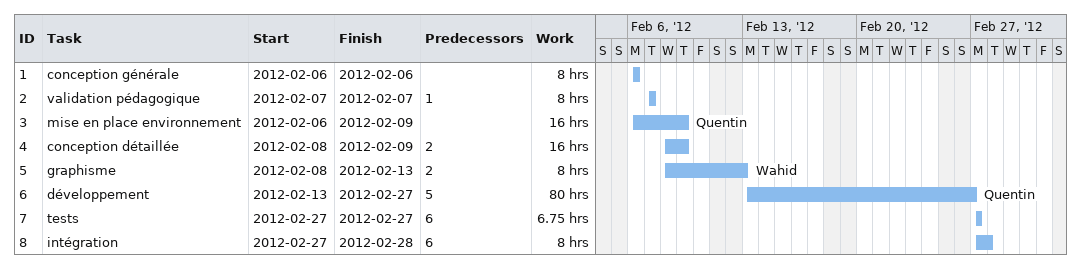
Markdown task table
| ID | Task | Start | Finish | Predecessors | Resources | Work (h) |
|---|---|---|---|---|---|---|
| 1 | conception générale | 2012-02-06 | 2012-02-06 |  |  | 8 |
| 2 | validation pédagogique | 2012-02-07 | 2012-02-07 | 1 |  | 8 |
| 3 | mise en place environnement | 2012-02-06 | 2012-02-09 |  | Quentin | 16 |
| 4 | conception détaillée | 2012-02-08 | 2012-02-09 | 2 |  | 16 |
| 5 | graphisme | 2012-02-08 | 2012-02-13 | 2 | Wahid | 8 |
| 6 | développement | 2012-02-13 | 2012-02-27 | 5 | Quentin | 80 |
| 7 | tests | 2012-02-27 | 2012-02-27 | 6 |  | 6.75 |
| 8 | intégration | 2012-02-27 | 2012-02-28 | 6 |  | 8 |
